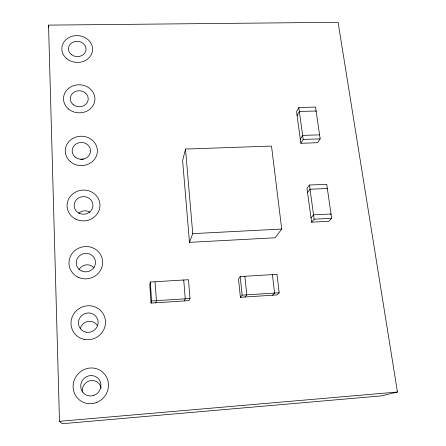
<?xml version="1.0" encoding="UTF-8"?>
<svg xmlns="http://www.w3.org/2000/svg" width="446" height="446" viewBox="0 0 446 446"><rect width="100%" height="100%" fill="white"/><g stroke="black" fill="none" stroke-linecap="round" stroke-linejoin="round"><path stroke-width="0.67" d="M150.341 282.023L149.778 284.375L151.016 303.102L188.937 300.637L190.018 298.508L188.474 279.709L150.341 282.023L151.601 300.983L151.016 303.102M185.508 149.064L182.626 160.605L189.483 242.351L275.165 237.785L281.71 229.043L271.508 146.082L185.508 149.064L192.744 233.637L189.483 242.351M155.069 282L156.435 300.671L155.788 302.789M183.624 280.261L183.735 279.999L185.246 298.814L184.226 300.944M298.82 107.525L296.568 111.695L300.86 143.289L317.63 142.709L320.161 138.868L315.562 107.073L298.82 107.525L303.202 139.436L300.86 143.289M297.097 115.598L299.361 111.467L316.13 110.998L315.857 111.461M300.32 139.291L302.644 135.4L319.581 134.843M240.204 276.57L238.504 278.945L240.388 297.304L276.983 294.929L279.185 292.76L276.999 274.335L240.204 276.57L242.128 295.146L240.388 297.304M309.452 185.029L306.993 188.396L311.587 222.18L328.892 221.305L331.651 218.306L326.728 184.287L309.452 185.029L314.14 219.181L311.587 222.18M244.637 276.553L244.837 276.286L246.794 294.845L244.993 297.003M307.562 192.566L310.031 189.243L327.336 188.485L327.035 188.859M311.007 217.904L313.544 214.86L331.027 214.002L330.715 214.342M272.194 274.881L272.428 274.613L274.585 293.055L272.439 295.224M397.453 392.023L381.508 395.864L62.284 423.7L59.485 421.319L48.547 25.121L338.085 22.3L397.453 392.023L59.485 421.319M151.601 300.983L190.018 298.508M242.128 295.146L279.185 292.76M192.744 233.637L281.71 229.043M314.14 219.181L331.651 218.306M303.202 139.436L320.161 138.868M48.547 25.121L48.82 27.167M82.382 392.129A9.784 9.388 -54.4 0 1 90.137 380.706A9.784 9.388 -54.4 0 1 101.147 388.087M80.274 328.696A9.399 9.098 -34.5 0 1 87.767 321.471A9.399 9.098 -34.5 0 1 97.2 325.318M78.998 269.601A9.121 8.747 -15.4 0 1 94.017 267.79M78.73 213.143A8.898 8.379 -5.9 0 1 89.958 212.274M80.709 159.384A8.703 8.017 -1.2 0 1 83.536 159.2M96.096 402.688A18.141 17.427 -53.2 0 0 102.736 372.204A18.141 17.427 -53.2 0 0 73.518 382.646A18.141 17.427 -53.2 0 0 96.096 402.688M93.844 395.39A10.37 9.957 -53.2 0 0 97.663 377.974A10.37 9.957 -53.2 0 0 80.96 383.922A10.37 9.957 -53.2 0 0 93.844 395.39M86.134 332.198A9.946 9.622 -31.4 0 0 97.685 319.475A9.946 9.622 -31.4 0 0 81.01 316.303A9.946 9.622 -31.4 0 0 86.134 332.198M81.401 270.889A9.645 9.221 -13 0 0 95.472 262.036A9.645 9.221 -13 0 0 80.693 254.911A9.645 9.221 -13 0 0 81.401 270.889M79.193 213.255A9.405 8.803 -4.4 0 0 92.941 204.954A9.405 8.803 -4.4 0 0 78.513 198.024A9.405 8.803 -4.4 0 0 79.193 213.255M70.457 161.759A16.078 14.701 -0.2 0 0 97.016 154.082A16.078 14.701 -0.2 0 0 76.478 136.9A16.078 14.701 -0.2 0 0 70.457 161.759M75.123 157.031A9.188 8.402 -0.2 0 0 90.315 152.683A9.188 8.402 -0.2 0 0 78.613 142.832A9.188 8.402 -0.2 0 0 75.123 157.031M68.589 109.069A15.727 14.038 2.3 0 0 94.563 101.983A15.727 14.038 2.3 0 0 74.504 85.381A15.727 14.038 2.3 0 0 68.589 109.069M73.155 104.598A8.987 8.022 2.3 0 0 88.013 100.59A8.987 8.022 2.3 0 0 76.578 91.073A8.987 8.022 2.3 0 0 73.155 104.598M71.276 54.49A8.792 7.666 3.9 0 0 85.81 50.794A8.792 7.666 3.9 0 0 74.638 41.589A8.792 7.666 3.9 0 0 71.276 54.49M84.534 339.439A17.405 16.842 -31.5 0 0 104.687 317.128A17.405 16.842 -31.5 0 0 75.497 311.648A17.405 16.842 -31.5 0 0 84.534 339.439M78.067 277.195A16.881 16.134 -13 0 0 102.647 261.635A16.881 16.134 -13 0 0 76.745 249.236A16.881 16.134 -13 0 0 78.067 277.195M75.926 219.226A16.457 15.404 -4.5 0 0 99.954 204.642A16.457 15.404 -4.5 0 0 74.666 192.572A16.457 15.404 -4.5 0 0 75.926 219.226M66.8 58.721A15.387 13.413 3.9 0 0 92.222 52.188A15.387 13.413 3.9 0 0 72.614 36.132A15.387 13.413 3.9 0 0 66.8 58.721"/></g></svg>
